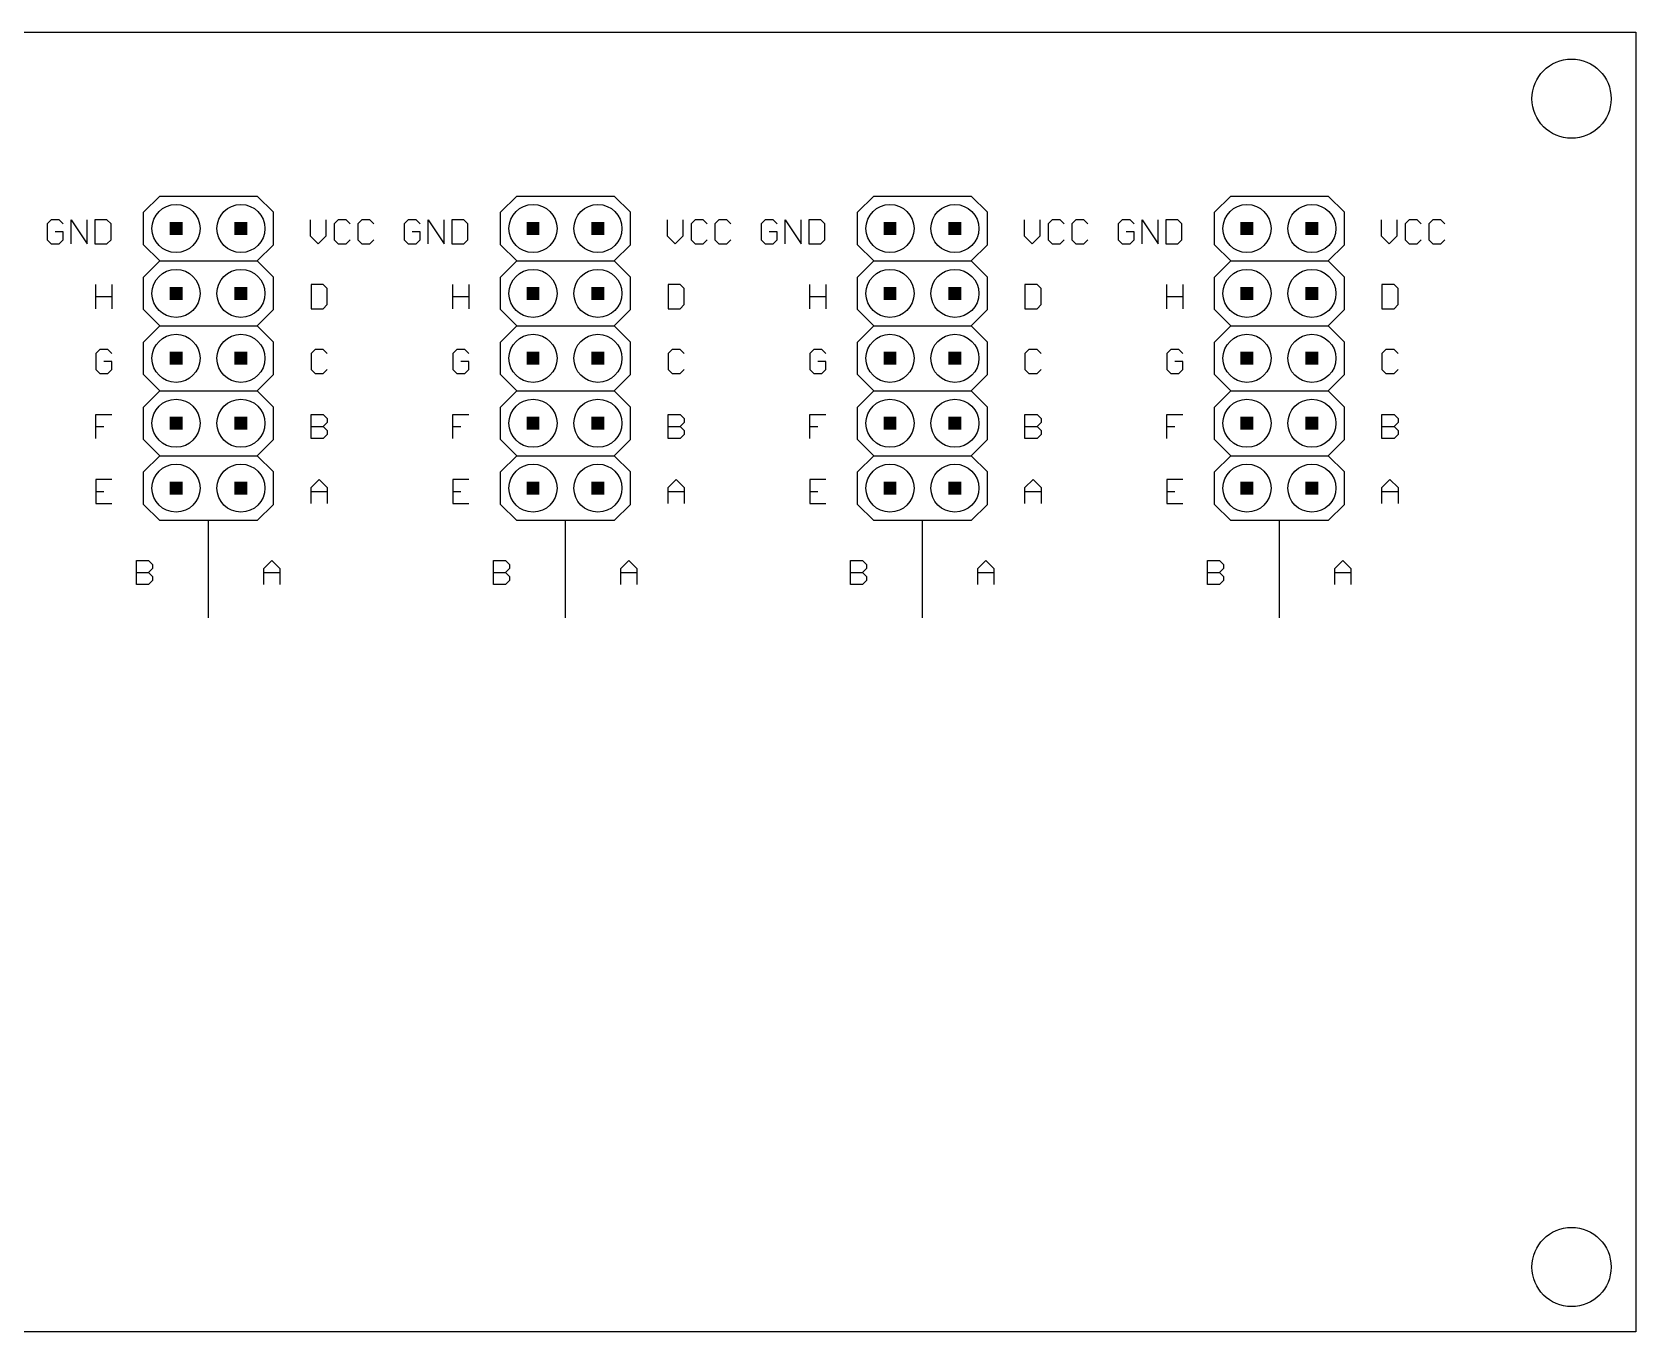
# Model space of a CAD drawing. Extents: x 0 to 124, y 0 to 51.
# Drawn here: x 61.7 to 124.4, y 0 to 50.9 of the extents above; entities that cross this region are included whole.
import ezdxf

# ---------------------------------------------------------------- set-up
doc = ezdxf.new("R2010")
doc.units = 0
for name, color, linetype in [('17', 82, 'CONTINUOUS'), ('20', 7, 'CONTINUOUS'), ('21', 253, 'CONTINUOUS'), ('51', 253, 'CONTINUOUS')]:
    doc.layers.add(name, color=color, linetype=linetype)

# ---------------------------------------------------------------- blocks, each defined once
blk = doc.blocks.new('RECT')
blk.add_solid([(-0.5, -0.5), (0.5, -0.5), (-0.5, 0.5), (0.5, 0.5)])
blk = doc.blocks.new('ROUNDP')
blk.add_circle((0, 0), 0.5)

msp = doc.modelspace()

# ---------------------------------------------------------------- linework, layer by layer
at = {"layer": '20'}
for centre in [(121.92, 48.26), (121.92, 2.54)]:
    msp.add_circle(centre, 1.55, dxfattribs=at)
at = {"layer": '21'}
for p, q in [((0, 50.8669), (124.44, 50.8669)), ((124.44, 50.8669), (124.44, 0)), ((66.04, 43.815), (66.675, 44.45)), ((66.675, 44.45), (70.485, 44.45)), ((71.12, 43.815), (70.485, 44.45)), ((80.01, 43.815), (80.645, 44.45)), ((80.645, 44.45), (84.455, 44.45)), ((85.09, 43.815), (84.455, 44.45)), ((93.98, 43.815), (94.615, 44.45)), ((94.615, 44.45), (98.425, 44.45)), ((99.06, 43.815), (98.425, 44.45)), ((107.95, 43.815), (108.585, 44.45)), ((108.585, 44.45), (112.395, 44.45)), ((113.03, 43.815), (112.395, 44.45)), ((62.4249, 43.5237), (62.2681, 43.3669)), ((62.2681, 43.3669), (62.2681, 42.7399)), ((62.7384, 43.5237), (62.4249, 43.5237)), ((62.8952, 43.3669), (62.7384, 43.5237)), ((63.2036, 42.5831), (63.2036, 43.5237)), ((63.2036, 43.5237), (63.8307, 42.5831)), ((63.8307, 42.5831), (63.8307, 43.5237)), ((64.1391, 43.5237), (64.1391, 42.5831)), ((64.6094, 43.5237), (64.1391, 43.5237)), ((64.7662, 43.3669), (64.6094, 43.5237)), ((64.7662, 42.7399), (64.7662, 43.3669)), ((66.04, 42.545), (66.04, 43.815)), ((71.12, 42.545), (71.12, 43.815)), ((72.5588, 43.5237), (72.5588, 42.8966)), ((73.1859, 42.8966), (73.1859, 43.5237)), ((73.6511, 43.5237), (73.4943, 43.3669)), ((73.4943, 43.3669), (73.4943, 42.7399)), ((73.9646, 43.5237), (73.6511, 43.5237)), ((74.1214, 43.3669), (73.9646, 43.5237)), ((74.5866, 43.5237), (74.4298, 43.3669)), ((74.4298, 43.3669), (74.4298, 42.7399)), ((74.9001, 43.5237), (74.5866, 43.5237)), ((75.0569, 43.3669), (74.9001, 43.5237)), ((76.3949, 43.5237), (76.2381, 43.3669)), ((76.2381, 43.3669), (76.2381, 42.7399)), ((76.7084, 43.5237), (76.3949, 43.5237)), ((76.8652, 43.3669), (76.7084, 43.5237)), ((77.1736, 42.5831), (77.1736, 43.5237)), ((77.1736, 43.5237), (77.8007, 42.5831)), ((77.8007, 42.5831), (77.8007, 43.5237)), ((78.1091, 43.5237), (78.1091, 42.5831)), ((78.5794, 43.5237), (78.1091, 43.5237)), ((78.7362, 43.3669), (78.5794, 43.5237)), ((78.7362, 42.7399), (78.7362, 43.3669)), ((80.01, 42.545), (80.01, 43.815)), ((85.09, 42.545), (85.09, 43.815)), ((86.5288, 43.5237), (86.5288, 42.8966)), ((87.1559, 42.8966), (87.1559, 43.5237)), ((87.6211, 43.5237), (87.4643, 43.3669)), ((87.4643, 43.3669), (87.4643, 42.7399)), ((87.9346, 43.5237), (87.6211, 43.5237)), ((88.0914, 43.3669), (87.9346, 43.5237)), ((88.5566, 43.5237), (88.3998, 43.3669)), ((88.3998, 43.3669), (88.3998, 42.7399)), ((88.8701, 43.5237), (88.5566, 43.5237)), ((89.0269, 43.3669), (88.8701, 43.5237)), ((90.3649, 43.5237), (90.2081, 43.3669)), ((90.2081, 43.3669), (90.2081, 42.7399)), ((90.6784, 43.5237), (90.3649, 43.5237)), ((90.8352, 43.3669), (90.6784, 43.5237)), ((91.1436, 42.5831), (91.1436, 43.5237)), ((91.1436, 43.5237), (91.7707, 42.5831)), ((91.7707, 42.5831), (91.7707, 43.5237)), ((92.0791, 43.5237), (92.0791, 42.5831)), ((92.5494, 43.5237), (92.0791, 43.5237)), ((92.7062, 43.3669), (92.5494, 43.5237)), ((92.7062, 42.7399), (92.7062, 43.3669)), ((93.98, 42.545), (93.98, 43.815)), ((99.06, 42.545), (99.06, 43.815)), ((100.4988, 43.5237), (100.4988, 42.8966)), ((101.1259, 42.8966), (101.1259, 43.5237)), ((101.5911, 43.5237), (101.4343, 43.3669)), ((101.4343, 43.3669), (101.4343, 42.7399)), ((101.9046, 43.5237), (101.5911, 43.5237)), ((102.0614, 43.3669), (101.9046, 43.5237)), ((102.5266, 43.5237), (102.3698, 43.3669)), ((102.3698, 43.3669), (102.3698, 42.7399)), ((102.8401, 43.5237), (102.5266, 43.5237)), ((102.9969, 43.3669), (102.8401, 43.5237)), ((104.3349, 43.5237), (104.1781, 43.3669)), ((104.1781, 43.3669), (104.1781, 42.7399)), ((104.6484, 43.5237), (104.3349, 43.5237)), ((104.8052, 43.3669), (104.6484, 43.5237)), ((105.1136, 42.5831), (105.1136, 43.5237)), ((105.1136, 43.5237), (105.7407, 42.5831)), ((105.7407, 42.5831), (105.7407, 43.5237)), ((106.0491, 43.5237), (106.0491, 42.5831)), ((106.5194, 43.5237), (106.0491, 43.5237)), ((106.6762, 43.3669), (106.5194, 43.5237)), ((106.6762, 42.7399), (106.6762, 43.3669)), ((107.95, 42.545), (107.95, 43.815)), ((113.03, 42.545), (113.03, 43.815)), ((114.4688, 43.5237), (114.4688, 42.8966)), ((115.0959, 42.8966), (115.0959, 43.5237)), ((115.5611, 43.5237), (115.4043, 43.3669)), ((115.4043, 43.3669), (115.4043, 42.7399)), ((115.8746, 43.5237), (115.5611, 43.5237)), ((116.0314, 43.3669), (115.8746, 43.5237)), ((116.4966, 43.5237), (116.3398, 43.3669)), ((116.3398, 43.3669), (116.3398, 42.7399)), ((116.8101, 43.5237), (116.4966, 43.5237)), ((116.9669, 43.3669), (116.8101, 43.5237)), ((62.2681, 42.7399), (62.4249, 42.5831)), ((62.8952, 43.0534), (62.5816, 43.0534)), ((62.7384, 42.5831), (62.8952, 42.7399)), ((62.8952, 42.7399), (62.8952, 43.0534)), ((64.6094, 42.5831), (64.7662, 42.7399)), ((72.5588, 42.8966), (72.8723, 42.5831)), ((72.8723, 42.5831), (73.1859, 42.8966)), ((73.4943, 42.7399), (73.6511, 42.5831)), ((73.9646, 42.5831), (74.1214, 42.7399)), ((74.4298, 42.7399), (74.5866, 42.5831)), ((74.9001, 42.5831), (75.0569, 42.7399)), ((76.2381, 42.7399), (76.3949, 42.5831)), ((76.8652, 43.0534), (76.5516, 43.0534)), ((76.7084, 42.5831), (76.8652, 42.7399)), ((76.8652, 42.7399), (76.8652, 43.0534)), ((78.5794, 42.5831), (78.7362, 42.7399)), ((86.5288, 42.8966), (86.8423, 42.5831)), ((86.8423, 42.5831), (87.1559, 42.8966)), ((87.4643, 42.7399), (87.6211, 42.5831)), ((87.9346, 42.5831), (88.0914, 42.7399)), ((88.3998, 42.7399), (88.5566, 42.5831)), ((88.8701, 42.5831), (89.0269, 42.7399)), ((90.2081, 42.7399), (90.3649, 42.5831)), ((90.8352, 43.0534), (90.5216, 43.0534)), ((90.6784, 42.5831), (90.8352, 42.7399)), ((90.8352, 42.7399), (90.8352, 43.0534)), ((92.5494, 42.5831), (92.7062, 42.7399)), ((100.4988, 42.8966), (100.8123, 42.5831)), ((100.8123, 42.5831), (101.1259, 42.8966)), ((101.4343, 42.7399), (101.5911, 42.5831)), ((101.9046, 42.5831), (102.0614, 42.7399)), ((102.3698, 42.7399), (102.5266, 42.5831)), ((102.8401, 42.5831), (102.9969, 42.7399)), ((104.1781, 42.7399), (104.3349, 42.5831)), ((104.8052, 43.0534), (104.4916, 43.0534)), ((104.6484, 42.5831), (104.8052, 42.7399)), ((104.8052, 42.7399), (104.8052, 43.0534)), ((106.5194, 42.5831), (106.6762, 42.7399)), ((114.4688, 42.8966), (114.7823, 42.5831)), ((114.7823, 42.5831), (115.0959, 42.8966)), ((115.4043, 42.7399), (115.5611, 42.5831)), ((115.8746, 42.5831), (116.0314, 42.7399)), ((116.3398, 42.7399), (116.4966, 42.5831)), ((116.8101, 42.5831), (116.9669, 42.7399)), ((62.4249, 42.5831), (62.7384, 42.5831)), ((64.1391, 42.5831), (64.6094, 42.5831)), ((66.675, 41.91), (66.04, 42.545)), ((70.485, 41.91), (71.12, 42.545)), ((73.6511, 42.5831), (73.9646, 42.5831)), ((74.5866, 42.5831), (74.9001, 42.5831)), ((76.3949, 42.5831), (76.7084, 42.5831)), ((78.1091, 42.5831), (78.5794, 42.5831)), ((80.645, 41.91), (80.01, 42.545)), ((84.455, 41.91), (85.09, 42.545)), ((87.6211, 42.5831), (87.9346, 42.5831)), ((88.5566, 42.5831), (88.8701, 42.5831)), ((90.3649, 42.5831), (90.6784, 42.5831)), ((92.0791, 42.5831), (92.5494, 42.5831)), ((94.615, 41.91), (93.98, 42.545)), ((98.425, 41.91), (99.06, 42.545)), ((101.5911, 42.5831), (101.9046, 42.5831)), ((102.5266, 42.5831), (102.8401, 42.5831)), ((104.3349, 42.5831), (104.6484, 42.5831)), ((106.0491, 42.5831), (106.5194, 42.5831)), ((108.585, 41.91), (107.95, 42.545)), ((112.395, 41.91), (113.03, 42.545)), ((115.5611, 42.5831), (115.8746, 42.5831)), ((116.4966, 42.5831), (116.8101, 42.5831)), ((66.04, 41.275), (66.675, 41.91)), ((66.675, 41.91), (70.485, 41.91)), ((71.12, 41.275), (70.485, 41.91)), ((80.01, 41.275), (80.645, 41.91)), ((80.645, 41.91), (84.455, 41.91)), ((85.09, 41.275), (84.455, 41.91)), ((93.98, 41.275), (94.615, 41.91)), ((94.615, 41.91), (98.425, 41.91)), ((99.06, 41.275), (98.425, 41.91)), ((107.95, 41.275), (108.585, 41.91)), ((108.585, 41.91), (112.395, 41.91)), ((113.03, 41.275), (112.395, 41.91)), ((64.1731, 40.0431), (64.1731, 40.9837)), ((64.8002, 40.9837), (64.8002, 40.0431)), ((66.04, 40.005), (66.04, 41.275)), ((71.12, 40.005), (71.12, 41.275)), ((72.5928, 40.9837), (72.5928, 40.0431)), ((73.0631, 40.9837), (72.5928, 40.9837)), ((73.2198, 40.8269), (73.0631, 40.9837)), ((73.2198, 40.1999), (73.2198, 40.8269)), ((78.1431, 40.0431), (78.1431, 40.9837)), ((78.7702, 40.9837), (78.7702, 40.0431)), ((80.01, 40.005), (80.01, 41.275)), ((85.09, 40.005), (85.09, 41.275)), ((86.5628, 40.9837), (86.5628, 40.0431)), ((87.0331, 40.9837), (86.5628, 40.9837)), ((87.1898, 40.8269), (87.0331, 40.9837)), ((87.1898, 40.1999), (87.1898, 40.8269)), ((92.1131, 40.0431), (92.1131, 40.9837)), ((92.7402, 40.9837), (92.7402, 40.0431)), ((93.98, 40.005), (93.98, 41.275)), ((99.06, 40.005), (99.06, 41.275)), ((100.5328, 40.9837), (100.5328, 40.0431)), ((101.0031, 40.9837), (100.5328, 40.9837)), ((101.1598, 40.8269), (101.0031, 40.9837)), ((101.1598, 40.1999), (101.1598, 40.8269)), ((106.0831, 40.0431), (106.0831, 40.9837)), ((106.7102, 40.9837), (106.7102, 40.0431)), ((107.95, 40.005), (107.95, 41.275)), ((113.03, 40.005), (113.03, 41.275)), ((114.5028, 40.9837), (114.5028, 40.0431)), ((114.9731, 40.9837), (114.5028, 40.9837)), ((115.1298, 40.8269), (114.9731, 40.9837)), ((115.1298, 40.1999), (115.1298, 40.8269)), ((64.1731, 40.5134), (64.8002, 40.5134)), ((73.0631, 40.0431), (73.2198, 40.1999)), ((78.1431, 40.5134), (78.7702, 40.5134)), ((87.0331, 40.0431), (87.1898, 40.1999)), ((92.1131, 40.5134), (92.7402, 40.5134)), ((101.0031, 40.0431), (101.1598, 40.1999)), ((106.0831, 40.5134), (106.7102, 40.5134)), ((114.9731, 40.0431), (115.1298, 40.1999)), ((66.675, 39.37), (66.04, 40.005)), ((70.485, 39.37), (71.12, 40.005)), ((72.5928, 40.0431), (73.0631, 40.0431)), ((80.645, 39.37), (80.01, 40.005)), ((84.455, 39.37), (85.09, 40.005)), ((86.5628, 40.0431), (87.0331, 40.0431)), ((94.615, 39.37), (93.98, 40.005)), ((98.425, 39.37), (99.06, 40.005)), ((100.5328, 40.0431), (101.0031, 40.0431)), ((108.585, 39.37), (107.95, 40.005)), ((112.395, 39.37), (113.03, 40.005)), ((114.5028, 40.0431), (114.9731, 40.0431)), ((66.04, 38.735), (66.675, 39.37)), ((66.675, 39.37), (70.485, 39.37)), ((71.12, 38.735), (70.485, 39.37)), ((80.01, 38.735), (80.645, 39.37)), ((80.645, 39.37), (84.455, 39.37)), ((85.09, 38.735), (84.455, 39.37)), ((93.98, 38.735), (94.615, 39.37)), ((94.615, 39.37), (98.425, 39.37)), ((99.06, 38.735), (98.425, 39.37)), ((107.95, 38.735), (108.585, 39.37)), ((108.585, 39.37), (112.395, 39.37)), ((113.03, 38.735), (112.395, 39.37)), ((64.3299, 38.4437), (64.1731, 38.2869)), ((64.1731, 38.2869), (64.1731, 37.6599)), ((64.6434, 38.4437), (64.3299, 38.4437)), ((64.8002, 38.2869), (64.6434, 38.4437)), ((66.04, 37.465), (66.04, 38.735)), ((71.12, 37.465), (71.12, 38.735)), ((72.7495, 38.4437), (72.5928, 38.2869)), ((72.5928, 38.2869), (72.5928, 37.6599)), ((73.0631, 38.4437), (72.7495, 38.4437)), ((73.2198, 38.2869), (73.0631, 38.4437)), ((78.2999, 38.4437), (78.1431, 38.2869)), ((78.1431, 38.2869), (78.1431, 37.6599)), ((78.6134, 38.4437), (78.2999, 38.4437)), ((78.7702, 38.2869), (78.6134, 38.4437)), ((80.01, 37.465), (80.01, 38.735)), ((85.09, 37.465), (85.09, 38.735)), ((86.7195, 38.4437), (86.5628, 38.2869)), ((86.5628, 38.2869), (86.5628, 37.6599)), ((87.0331, 38.4437), (86.7195, 38.4437)), ((87.1898, 38.2869), (87.0331, 38.4437)), ((92.2699, 38.4437), (92.1131, 38.2869)), ((92.1131, 38.2869), (92.1131, 37.6599)), ((92.5834, 38.4437), (92.2699, 38.4437)), ((92.7402, 38.2869), (92.5834, 38.4437)), ((93.98, 37.465), (93.98, 38.735)), ((99.06, 37.465), (99.06, 38.735)), ((100.6895, 38.4437), (100.5328, 38.2869)), ((100.5328, 38.2869), (100.5328, 37.6599)), ((101.0031, 38.4437), (100.6895, 38.4437)), ((101.1598, 38.2869), (101.0031, 38.4437)), ((106.2399, 38.4437), (106.0831, 38.2869)), ((106.0831, 38.2869), (106.0831, 37.6599)), ((106.5534, 38.4437), (106.2399, 38.4437)), ((106.7102, 38.2869), (106.5534, 38.4437)), ((107.95, 37.465), (107.95, 38.735)), ((113.03, 37.465), (113.03, 38.735)), ((114.6595, 38.4437), (114.5028, 38.2869)), ((114.5028, 38.2869), (114.5028, 37.6599)), ((114.9731, 38.4437), (114.6595, 38.4437)), ((115.1298, 38.2869), (114.9731, 38.4437)), ((64.1731, 37.6599), (64.3299, 37.5031)), ((64.8002, 37.9734), (64.4866, 37.9734)), ((64.6434, 37.5031), (64.8002, 37.6599)), ((64.8002, 37.6599), (64.8002, 37.9734)), ((72.5928, 37.6599), (72.7495, 37.5031)), ((73.0631, 37.5031), (73.2198, 37.6599)), ((78.1431, 37.6599), (78.2999, 37.5031)), ((78.7702, 37.9734), (78.4566, 37.9734)), ((78.6134, 37.5031), (78.7702, 37.6599)), ((78.7702, 37.6599), (78.7702, 37.9734)), ((86.5628, 37.6599), (86.7195, 37.5031)), ((87.0331, 37.5031), (87.1898, 37.6599)), ((92.1131, 37.6599), (92.2699, 37.5031)), ((92.7402, 37.9734), (92.4266, 37.9734)), ((92.5834, 37.5031), (92.7402, 37.6599)), ((92.7402, 37.6599), (92.7402, 37.9734)), ((100.5328, 37.6599), (100.6895, 37.5031)), ((101.0031, 37.5031), (101.1598, 37.6599)), ((106.0831, 37.6599), (106.2399, 37.5031)), ((106.7102, 37.9734), (106.3966, 37.9734)), ((106.5534, 37.5031), (106.7102, 37.6599)), ((106.7102, 37.6599), (106.7102, 37.9734)), ((114.5028, 37.6599), (114.6595, 37.5031)), ((114.9731, 37.5031), (115.1298, 37.6599)), ((64.3299, 37.5031), (64.6434, 37.5031)), ((66.675, 36.83), (66.04, 37.465)), ((70.485, 36.83), (71.12, 37.465)), ((72.7495, 37.5031), (73.0631, 37.5031)), ((78.2999, 37.5031), (78.6134, 37.5031)), ((80.645, 36.83), (80.01, 37.465)), ((84.455, 36.83), (85.09, 37.465)), ((86.7195, 37.5031), (87.0331, 37.5031)), ((92.2699, 37.5031), (92.5834, 37.5031)), ((94.615, 36.83), (93.98, 37.465)), ((98.425, 36.83), (99.06, 37.465)), ((100.6895, 37.5031), (101.0031, 37.5031)), ((106.2399, 37.5031), (106.5534, 37.5031)), ((108.585, 36.83), (107.95, 37.465)), ((112.395, 36.83), (113.03, 37.465)), ((114.6595, 37.5031), (114.9731, 37.5031)), ((66.04, 36.195), (66.675, 36.83)), ((66.675, 36.83), (70.485, 36.83)), ((71.12, 36.195), (70.485, 36.83)), ((80.01, 36.195), (80.645, 36.83)), ((80.645, 36.83), (84.455, 36.83)), ((85.09, 36.195), (84.455, 36.83)), ((93.98, 36.195), (94.615, 36.83)), ((94.615, 36.83), (98.425, 36.83)), ((99.06, 36.195), (98.425, 36.83)), ((107.95, 36.195), (108.585, 36.83)), ((108.585, 36.83), (112.395, 36.83)), ((113.03, 36.195), (112.395, 36.83)), ((64.1731, 34.9631), (64.1731, 35.9037)), ((64.1731, 35.9037), (64.8002, 35.9037)), ((66.04, 34.925), (66.04, 36.195)), ((71.12, 34.925), (71.12, 36.195)), ((72.5928, 34.9631), (72.5928, 35.9037)), ((72.5928, 35.9037), (73.0631, 35.9037)), ((73.0631, 35.9037), (73.2198, 35.7469)), ((78.1431, 34.9631), (78.1431, 35.9037)), ((78.1431, 35.9037), (78.7702, 35.9037)), ((80.01, 34.925), (80.01, 36.195)), ((85.09, 34.925), (85.09, 36.195)), ((86.5628, 34.9631), (86.5628, 35.9037)), ((86.5628, 35.9037), (87.0331, 35.9037)), ((87.0331, 35.9037), (87.1898, 35.7469)), ((92.1131, 34.9631), (92.1131, 35.9037)), ((92.1131, 35.9037), (92.7402, 35.9037)), ((93.98, 34.925), (93.98, 36.195)), ((99.06, 34.925), (99.06, 36.195)), ((100.5328, 34.9631), (100.5328, 35.9037)), ((100.5328, 35.9037), (101.0031, 35.9037)), ((101.0031, 35.9037), (101.1598, 35.7469)), ((106.0831, 34.9631), (106.0831, 35.9037)), ((106.0831, 35.9037), (106.7102, 35.9037)), ((107.95, 34.925), (107.95, 36.195)), ((113.03, 34.925), (113.03, 36.195)), ((114.5028, 34.9631), (114.5028, 35.9037)), ((114.5028, 35.9037), (114.9731, 35.9037)), ((114.9731, 35.9037), (115.1298, 35.7469)), ((64.1731, 35.4334), (64.4866, 35.4334)), ((72.5928, 35.4334), (73.0631, 35.4334)), ((73.2198, 35.5902), (73.0631, 35.4334)), ((73.0631, 35.4334), (73.2198, 35.2766)), ((73.2198, 35.7469), (73.2198, 35.5902)), ((73.2198, 35.2766), (73.2198, 35.1199)), ((78.1431, 35.4334), (78.4566, 35.4334)), ((86.5628, 35.4334), (87.0331, 35.4334)), ((87.1898, 35.5902), (87.0331, 35.4334)), ((87.0331, 35.4334), (87.1898, 35.2766)), ((87.1898, 35.7469), (87.1898, 35.5902)), ((87.1898, 35.2766), (87.1898, 35.1199)), ((92.1131, 35.4334), (92.4266, 35.4334)), ((100.5328, 35.4334), (101.0031, 35.4334)), ((101.1598, 35.5902), (101.0031, 35.4334)), ((101.0031, 35.4334), (101.1598, 35.2766)), ((101.1598, 35.7469), (101.1598, 35.5902)), ((101.1598, 35.2766), (101.1598, 35.1199)), ((106.0831, 35.4334), (106.3966, 35.4334)), ((114.5028, 35.4334), (114.9731, 35.4334)), ((115.1298, 35.5902), (114.9731, 35.4334)), ((114.9731, 35.4334), (115.1298, 35.2766)), ((115.1298, 35.7469), (115.1298, 35.5902)), ((115.1298, 35.2766), (115.1298, 35.1199)), ((66.675, 34.29), (66.04, 34.925)), ((70.485, 34.29), (71.12, 34.925)), ((73.0631, 34.9631), (72.5928, 34.9631)), ((73.2198, 35.1199), (73.0631, 34.9631)), ((80.645, 34.29), (80.01, 34.925)), ((84.455, 34.29), (85.09, 34.925)), ((87.0331, 34.9631), (86.5628, 34.9631)), ((87.1898, 35.1199), (87.0331, 34.9631)), ((94.615, 34.29), (93.98, 34.925)), ((98.425, 34.29), (99.06, 34.925)), ((101.0031, 34.9631), (100.5328, 34.9631)), ((101.1598, 35.1199), (101.0031, 34.9631)), ((108.585, 34.29), (107.95, 34.925)), ((112.395, 34.29), (113.03, 34.925)), ((114.9731, 34.9631), (114.5028, 34.9631)), ((115.1298, 35.1199), (114.9731, 34.9631)), ((66.04, 33.655), (66.675, 34.29)), ((66.675, 34.29), (70.485, 34.29)), ((71.12, 33.655), (70.485, 34.29)), ((80.01, 33.655), (80.645, 34.29)), ((80.645, 34.29), (84.455, 34.29)), ((85.09, 33.655), (84.455, 34.29)), ((93.98, 33.655), (94.615, 34.29)), ((94.615, 34.29), (98.425, 34.29)), ((99.06, 33.655), (98.425, 34.29)), ((107.95, 33.655), (108.585, 34.29)), ((108.585, 34.29), (112.395, 34.29)), ((113.03, 33.655), (112.395, 34.29)), ((64.8002, 33.3637), (64.1731, 33.3637)), ((64.1731, 33.3637), (64.1731, 32.4231)), ((66.04, 32.385), (66.04, 33.655)), ((71.12, 32.385), (71.12, 33.655)), ((72.5928, 33.0502), (72.9063, 33.3637)), ((72.9063, 33.3637), (73.2198, 33.0502)), ((78.7702, 33.3637), (78.1431, 33.3637)), ((78.1431, 33.3637), (78.1431, 32.4231)), ((80.01, 32.385), (80.01, 33.655)), ((85.09, 32.385), (85.09, 33.655)), ((86.5628, 33.0502), (86.8763, 33.3637)), ((86.8763, 33.3637), (87.1898, 33.0502)), ((92.7402, 33.3637), (92.1131, 33.3637)), ((92.1131, 33.3637), (92.1131, 32.4231)), ((93.98, 32.385), (93.98, 33.655)), ((99.06, 32.385), (99.06, 33.655)), ((100.5328, 33.0502), (100.8463, 33.3637)), ((100.8463, 33.3637), (101.1598, 33.0502)), ((106.7102, 33.3637), (106.0831, 33.3637)), ((106.0831, 33.3637), (106.0831, 32.4231)), ((107.95, 32.385), (107.95, 33.655)), ((113.03, 32.385), (113.03, 33.655)), ((114.5028, 33.0502), (114.8163, 33.3637)), ((114.8163, 33.3637), (115.1298, 33.0502)), ((64.1731, 32.8934), (64.4866, 32.8934)), ((72.5928, 32.4231), (72.5928, 33.0502)), ((72.5928, 32.8934), (73.2198, 32.8934)), ((73.2198, 33.0502), (73.2198, 32.4231)), ((78.1431, 32.8934), (78.4566, 32.8934)), ((86.5628, 32.4231), (86.5628, 33.0502)), ((86.5628, 32.8934), (87.1898, 32.8934)), ((87.1898, 33.0502), (87.1898, 32.4231)), ((92.1131, 32.8934), (92.4266, 32.8934)), ((100.5328, 32.4231), (100.5328, 33.0502)), ((100.5328, 32.8934), (101.1598, 32.8934)), ((101.1598, 33.0502), (101.1598, 32.4231)), ((106.0831, 32.8934), (106.3966, 32.8934)), ((114.5028, 32.4231), (114.5028, 33.0502)), ((114.5028, 32.8934), (115.1298, 32.8934)), ((115.1298, 33.0502), (115.1298, 32.4231)), ((64.1731, 32.4231), (64.8002, 32.4231)), ((66.675, 31.75), (66.04, 32.385)), ((70.485, 31.75), (71.12, 32.385)), ((78.1431, 32.4231), (78.7702, 32.4231)), ((80.645, 31.75), (80.01, 32.385)), ((84.455, 31.75), (85.09, 32.385)), ((92.1131, 32.4231), (92.7402, 32.4231)), ((94.615, 31.75), (93.98, 32.385)), ((98.425, 31.75), (99.06, 32.385)), ((106.0831, 32.4231), (106.7102, 32.4231)), ((108.585, 31.75), (107.95, 32.385)), ((112.395, 31.75), (113.03, 32.385)), ((68.58, 31.75), (66.675, 31.75)), ((70.485, 31.75), (68.58, 31.75)), ((68.58, 27.94), (68.58, 31.75)), ((82.55, 31.75), (80.645, 31.75)), ((84.455, 31.75), (82.55, 31.75)), ((82.55, 27.94), (82.55, 31.75)), ((96.52, 31.75), (94.615, 31.75)), ((98.425, 31.75), (96.52, 31.75)), ((96.52, 27.94), (96.52, 31.75)), ((110.49, 31.75), (108.585, 31.75)), ((112.395, 31.75), (110.49, 31.75)), ((110.49, 27.94), (110.49, 31.75)), ((65.7606, 29.2481), (65.7606, 30.1887)), ((65.7606, 30.1887), (66.2309, 30.1887)), ((66.2309, 30.1887), (66.3877, 30.0319)), ((68.5672, 30.1887), (68.5672, 29.2481)), ((70.75, 29.8752), (71.0636, 30.1887)), ((71.0636, 30.1887), (71.3771, 29.8752)), ((79.7306, 29.2481), (79.7306, 30.1887)), ((79.7306, 30.1887), (80.2009, 30.1887)), ((80.2009, 30.1887), (80.3577, 30.0319)), ((82.5372, 30.1887), (82.5372, 29.2481)), ((84.72, 29.8752), (85.0336, 30.1887)), ((85.0336, 30.1887), (85.3471, 29.8752)), ((93.7006, 29.2481), (93.7006, 30.1887)), ((93.7006, 30.1887), (94.1709, 30.1887)), ((94.1709, 30.1887), (94.3277, 30.0319)), ((96.5072, 30.1887), (96.5072, 29.2481)), ((98.69, 29.8752), (99.0036, 30.1887)), ((99.0036, 30.1887), (99.3171, 29.8752)), ((107.6706, 29.2481), (107.6706, 30.1887)), ((107.6706, 30.1887), (108.1409, 30.1887)), ((108.1409, 30.1887), (108.2977, 30.0319)), ((110.4772, 30.1887), (110.4772, 29.2481)), ((112.66, 29.8752), (112.9736, 30.1887)), ((112.9736, 30.1887), (113.2871, 29.8752)), ((65.7606, 29.7184), (66.2309, 29.7184)), ((66.3877, 29.8752), (66.2309, 29.7184)), ((66.2309, 29.7184), (66.3877, 29.5616)), ((66.3877, 30.0319), (66.3877, 29.8752)), ((66.3877, 29.5616), (66.3877, 29.4049)), ((70.75, 29.2481), (70.75, 29.8752)), ((70.75, 29.7184), (71.3771, 29.7184)), ((71.3771, 29.8752), (71.3771, 29.2481)), ((79.7306, 29.7184), (80.2009, 29.7184)), ((80.3577, 29.8752), (80.2009, 29.7184)), ((80.2009, 29.7184), (80.3577, 29.5616)), ((80.3577, 30.0319), (80.3577, 29.8752)), ((80.3577, 29.5616), (80.3577, 29.4049)), ((84.72, 29.2481), (84.72, 29.8752)), ((84.72, 29.7184), (85.3471, 29.7184)), ((85.3471, 29.8752), (85.3471, 29.2481)), ((93.7006, 29.7184), (94.1709, 29.7184)), ((94.3277, 29.8752), (94.1709, 29.7184)), ((94.1709, 29.7184), (94.3277, 29.5616)), ((94.3277, 30.0319), (94.3277, 29.8752)), ((94.3277, 29.5616), (94.3277, 29.4049)), ((98.69, 29.2481), (98.69, 29.8752)), ((98.69, 29.7184), (99.3171, 29.7184)), ((99.3171, 29.8752), (99.3171, 29.2481)), ((107.6706, 29.7184), (108.1409, 29.7184)), ((108.2977, 29.8752), (108.1409, 29.7184)), ((108.1409, 29.7184), (108.2977, 29.5616)), ((108.2977, 30.0319), (108.2977, 29.8752)), ((108.2977, 29.5616), (108.2977, 29.4049)), ((112.66, 29.2481), (112.66, 29.8752)), ((112.66, 29.7184), (113.2871, 29.7184)), ((113.2871, 29.8752), (113.2871, 29.2481)), ((66.2309, 29.2481), (65.7606, 29.2481)), ((66.3877, 29.4049), (66.2309, 29.2481)), ((80.2009, 29.2481), (79.7306, 29.2481)), ((80.3577, 29.4049), (80.2009, 29.2481)), ((94.1709, 29.2481), (93.7006, 29.2481)), ((94.3277, 29.4049), (94.1709, 29.2481)), ((108.1409, 29.2481), (107.6706, 29.2481)), ((108.2977, 29.4049), (108.1409, 29.2481)), ((124.44, 0), (0, 0))]:
    msp.add_line(p, q, dxfattribs=at)

# ---------------------------------------------------------------- block references
at = {"layer": '17', "xscale": 1.8796, "yscale": 1.8796, "rotation": 90}
for p in [(67.31, 43.18), (67.31, 43.18), (69.85, 43.18), (69.85, 43.18), (81.28, 43.18), (81.28, 43.18), (83.82, 43.18), (83.82, 43.18), (95.25, 43.18), (95.25, 43.18), (97.79, 43.18), (97.79, 43.18), (109.22, 43.18), (109.22, 43.18), (111.76, 43.18), (111.76, 43.18), (67.31, 40.64), (67.31, 40.64), (69.85, 40.64), (69.85, 40.64), (81.28, 40.64), (81.28, 40.64), (83.82, 40.64), (83.82, 40.64), (95.25, 40.64), (95.25, 40.64), (97.79, 40.64), (97.79, 40.64), (109.22, 40.64), (109.22, 40.64), (111.76, 40.64), (111.76, 40.64), (67.31, 38.1), (67.31, 38.1), (69.85, 38.1), (69.85, 38.1), (81.28, 38.1), (81.28, 38.1), (83.82, 38.1), (83.82, 38.1), (95.25, 38.1), (95.25, 38.1), (97.79, 38.1), (97.79, 38.1), (109.22, 38.1), (109.22, 38.1), (111.76, 38.1), (111.76, 38.1), (67.31, 35.56), (67.31, 35.56), (69.85, 35.56), (69.85, 35.56), (81.28, 35.56), (81.28, 35.56), (83.82, 35.56), (83.82, 35.56), (95.25, 35.56), (95.25, 35.56), (97.79, 35.56), (97.79, 35.56), (109.22, 35.56), (109.22, 35.56), (111.76, 35.56), (111.76, 35.56), (67.31, 33.02), (67.31, 33.02), (69.85, 33.02), (69.85, 33.02), (81.28, 33.02), (81.28, 33.02), (83.82, 33.02), (83.82, 33.02), (95.25, 33.02), (95.25, 33.02), (97.79, 33.02), (97.79, 33.02), (109.22, 33.02), (109.22, 33.02), (111.76, 33.02), (111.76, 33.02)]:
    msp.add_blockref('ROUNDP', p, dxfattribs=at)
at = {"layer": '51', "xscale": 0.508, "yscale": 0.508, "rotation": 180}
for p in [(67.31, 43.18), (69.85, 43.18), (81.28, 43.18), (83.82, 43.18), (95.25, 43.18), (97.79, 43.18), (109.22, 43.18), (111.76, 43.18), (67.31, 40.64), (69.85, 40.64), (81.28, 40.64), (83.82, 40.64), (95.25, 40.64), (97.79, 40.64), (109.22, 40.64), (111.76, 40.64), (67.31, 38.1), (69.85, 38.1), (81.28, 38.1), (83.82, 38.1), (95.25, 38.1), (97.79, 38.1), (109.22, 38.1), (111.76, 38.1), (67.31, 35.56), (69.85, 35.56), (81.28, 35.56), (83.82, 35.56), (95.25, 35.56), (97.79, 35.56), (109.22, 35.56), (111.76, 35.56), (67.31, 33.02), (69.85, 33.02), (81.28, 33.02), (83.82, 33.02), (95.25, 33.02), (97.79, 33.02), (109.22, 33.02), (111.76, 33.02)]:
    msp.add_blockref('RECT', p, dxfattribs=at)

doc.saveas('drawing.dxf')
